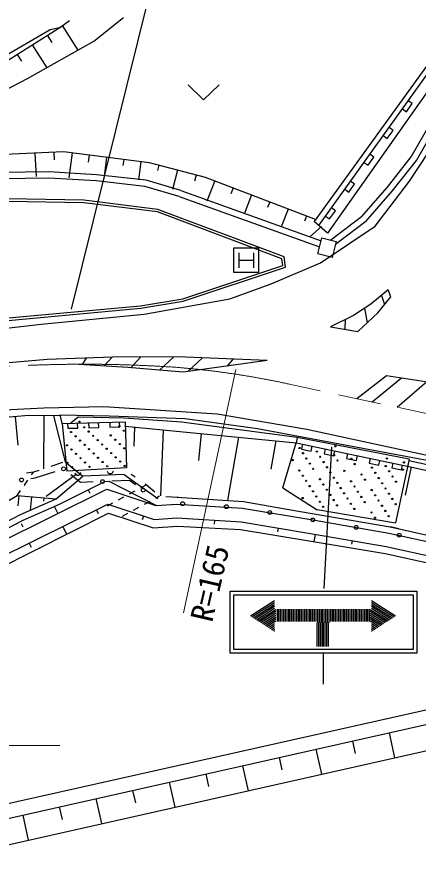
# Model space of a CAD drawing. Units: millimetres, scale not verified. Extents: x 40000 to 680000, y 20000 to 380000.
# Drawn here: x 144796 to 177284, y 240796 to 309269 of the extents above; entities that cross this region are included whole.
import ezdxf
from ezdxf.enums import TextEntityAlignment as Align

# ---------------------------------------------------------------- set-up
doc = ezdxf.new("R2010")
doc.units = ezdxf.units.MM
doc.header["$LTSCALE"] = 1000
doc.linetypes.add('CHAIN', pattern=[18.5, 12, -1.5, 3.5, -1.5])
for name, color, linetype, lineweight in [('M-BGD', 7, 'Continuous', 25), ('M-BGD-EXST', 7, 'Continuous', 25), ('M-BMK', 2, 'CHAIN', 13), ('M-STR-HTXT', 7, 'Continuous', 13), ('M-STR-STRC', 7, 'Continuous', 25)]:
    doc.layers.add(name, color=color, linetype=linetype, lineweight=lineweight)
doc.styles.add('ＭＳ ゴシック', font='')
doc.styles.get('ＭＳ ゴシック').set_extended_font_data('MS Gothic')

msp = doc.modelspace()

# ---------------------------------------------------------------- linework, layer by layer
at = {"layer": 'M-BGD'}
for p, q in [((149060, 308954), (148364, 308448)), ((151028, 307290), (153429, 309232)), ((148364, 308448), (141787, 304289)), ((143246, 305779), (147477, 308242)), ((147477, 308242), (148364, 308448)), ((148454, 308565), (149738, 306563)), ((147242, 307787), (147614, 307207)), ((169250, 292376), (180143, 307586)), ((145665, 304266), (151028, 307290)), ((146029, 307010), (147225, 305146)), ((179419, 307299), (168879, 292703)), ((180758, 307109), (169961, 291749)), ((144817, 306233), (145163, 305694)), ((141503, 302145), (145665, 304266)), ((158653, 303754), (159913, 302545)), ((159913, 302545), (161173, 303754)), ((176345, 301591), (176815, 302247)), ((176815, 302247), (176487, 302482)), ((176018, 301826), (176345, 301591)), ((176733, 297920), (178465, 300979)), ((177153, 297637), (178906, 300734)), ((174789, 299419), (175259, 300074)), ((175259, 300074), (174931, 300309)), ((176599, 295969), (179256, 300035)), ((174462, 299653), (174789, 299419)), ((148559, 298339), (142415, 298059)), ((146255, 298234), (146342, 296329)), ((147791, 298304), (147819, 297696)), ((155535, 297440), (148559, 298339)), ((149257, 298249), (148998, 296242)), ((150652, 298069), (150579, 297507)), ((152047, 297890), (151823, 296149)), ((173233, 297246), (173703, 297901)), ((173703, 297901), (173375, 298136)), ((174794, 295480), (176733, 297920)), ((153442, 297710), (153380, 297228)), ((154837, 297530), (154648, 296057)), ((160070, 296271), (155535, 297440)), ((156291, 297245), (156180, 296814)), ((172905, 297481), (173233, 297246)), ((175183, 295159), (177153, 297637)), ((147382, 296709), (143540, 296664)), ((151245, 296487), (147382, 296709)), ((155253, 296037), (151245, 296487)), ((157802, 296856), (157400, 295295)), ((147371, 296205), (143546, 296160)), ((151202, 295984), (147371, 296205)), ((155152, 295541), (151202, 295984)), ((158084, 295193), (155253, 296037)), ((159314, 296466), (159184, 295961)), ((168984, 292848), (160070, 296271)), ((160813, 295986), (160178, 294334)), ((172147, 295729), (171819, 295963)), ((173801, 292324), (176599, 295969)), ((157927, 294714), (155152, 295541)), ((158084, 295193), (169432, 291135)), ((162298, 295415), (162114, 294935)), ((171349, 295308), (171677, 295073)), ((171677, 295073), (172147, 295729)), ((172711, 293061), (174794, 295480)), ((173057, 292691), (175183, 295159)), ((150225, 294421), (144071, 294527)), ((157927, 294714), (169306, 290645)), ((163784, 294845), (163188, 293294)), ((150210, 294219), (144075, 294326)), ((156168, 293467), (150210, 294219)), ((156217, 293664), (150225, 294421)), ((165270, 294274), (165097, 293824)), ((170591, 293556), (170263, 293791)), ((166252, 289681), (156168, 293467)), ((166435, 289828), (156217, 293664)), ((166755, 293704), (166198, 292253)), ((168241, 293133), (168080, 292713)), ((169793, 293135), (170121, 292900)), ((170121, 292900), (170591, 293556)), ((169961, 291749), (168879, 292703)), ((172711, 293061), (170208, 291180)), ((173057, 292691), (170587, 290834)), ((169472, 292298), (168519, 291451)), ((169377, 289349), (173801, 292324)), ((169161, 290083), (169490, 291364)), ((169490, 291364), (170647, 291067)), ((170647, 291067), (170317, 289786)), ((166327, 289138), (166252, 289681)), ((166549, 289000), (166435, 289828)), ((170317, 289786), (169161, 290083)), ((158223, 286427), (166327, 289138)), ((158271, 286230), (166549, 289000)), ((165373, 287635), (169377, 289349)), ((162028, 286434), (165373, 287635)), ((174855, 287157), (173447, 285985)), ((175087, 286603), (174855, 287157)), ((154804, 285874), (158223, 286427)), ((154830, 285674), (158271, 286230)), ((155103, 285194), (162028, 286434)), ((174036, 285299), (175087, 286603)), ((174320, 286712), (174575, 285968)), ((139368, 284444), (154804, 285874)), ((139390, 284244), (154830, 285674)), ((173447, 285985), (172041, 285085)), ((172955, 285670), (173162, 284490)), ((146769, 284363), (155103, 285194)), ((172041, 285085), (170192, 284152)), ((172404, 283789), (174036, 285299)), ((129942, 282549), (146769, 284363)), ((171377, 284750), (171340, 283964)), ((170192, 284152), (172404, 283789)), ((147243, 281501), (141100, 280967)), ((152564, 281700), (147243, 281501)), ((150399, 281619), (150047, 281087)), ((152507, 281700), (151832, 280977)), ((157811, 281720), (152564, 281700)), ((154804, 281708), (154034, 280836)), ((157507, 281719), (156355, 280651)), ((165068, 281425), (157811, 281720)), ((165068, 281425), (158268, 280499)), ((159825, 281638), (158643, 280550)), ((162291, 281538), (161832, 280984)), ((153786, 280856), (149375, 281129)), ((158268, 280499), (153786, 280856)), ((172324, 278343), (174735, 280208)), ((174735, 280208), (177878, 279742)), ((173561, 278077), (175952, 280028)), ((175582, 277643), (178005, 279723)), ((146981, 277584), (142272, 277334)), ((151844, 277681), (146981, 277584)), ((156431, 277380), (151844, 277681)), ((161019, 277080), (156431, 277380)), ((145767, 276977), (138236, 276330)), ((144667, 276882), (144866, 274565)), ((148309, 276950), (145767, 276977)), ((146988, 276965), (146944, 272647)), ((147751, 276956), (148692, 273227)), ((148451, 276334), (148293, 277023)), ((148293, 277023), (152276, 276946)), ((149766, 276855), (149173, 276352)), ((153487, 276772), (149766, 276855)), ((152276, 276946), (158423, 276725)), ((158135, 276448), (153487, 276772)), ((158423, 276725), (164277, 275919)), ((168269, 275834), (161019, 277080)), ((148451, 276334), (153566, 276460)), ((148451, 276334), (148839, 272457)), ((148900, 276345), (148910, 275942)), ((148910, 275942), (149716, 275962)), ((149716, 275962), (149706, 276365)), ((150605, 276387), (150615, 275984)), ((150615, 275984), (151421, 276004)), ((151421, 276004), (151411, 276407)), ((152310, 276429), (152320, 276026)), ((152320, 276026), (153126, 276046)), ((153126, 276046), (153116, 276449)), ((153566, 276460), (153659, 272744)), ((153574, 276122), (167412, 274763)), ((154328, 276048), (154259, 274492)), ((167498, 275196), (158135, 276448)), ((156653, 275820), (156413, 270457)), ((159724, 275518), (159511, 273343)), ((164277, 275919), (179651, 273039)), ((186155, 271973), (168269, 275834)), ((162736, 275222), (161852, 270085)), ((165762, 274925), (165365, 272625)), ((166326, 271110), (167412, 274763)), ((167498, 275196), (167412, 274763)), ((167412, 274763), (176534, 272852)), ((176568, 273441), (167498, 275196)), ((167930, 274655), (167847, 274260)), ((167847, 274260), (168636, 274095)), ((168636, 274095), (168719, 274489)), ((169754, 274272), (169672, 273878)), ((170461, 273713), (170543, 274107)), ((171579, 273890), (171496, 273496)), ((148692, 273227), (150129, 272057)), ((169672, 273878), (170461, 273713)), ((171496, 273496), (172285, 273330)), ((172285, 273330), (172368, 273725)), ((173403, 273508), (173320, 273114)), ((174110, 272948), (174192, 273343)), ((176568, 273441), (175466, 268283)), ((188960, 270618), (176538, 273302)), ((146571, 272524), (146140, 272381)), ((148494, 273162), (147532, 272842)), ((153659, 272744), (148839, 272457)), ((173320, 273114), (174110, 272948)), ((175227, 273126), (175145, 272732)), ((175145, 272732), (175934, 272566)), ((175934, 272566), (176017, 272961)), ((176733, 272808), (176240, 270525)), ((176534, 272852), (195538, 268565)), ((146140, 272381), (145584, 272312)), ((146248, 271888), (145921, 271847)), ((145982, 272157), (145987, 272166)), ((145987, 272166), (146140, 272381)), ((147860, 272424), (146248, 271888)), ((149611, 272226), (147163, 270423)), ((147975, 270217), (150129, 272057)), ((149948, 271546), (149171, 272177)), ((149480, 272338), (149503, 272279)), ((149503, 272279), (149536, 272230)), ((149536, 272230), (149588, 272182)), ((149588, 272182), (149640, 272155)), ((149640, 272155), (149702, 272138)), ((149702, 272138), (149782, 272142)), ((149782, 272142), (149842, 272165)), ((149842, 272165), (149891, 272198)), ((149891, 272198), (149938, 272250)), ((149938, 272250), (149966, 272302)), ((149966, 272302), (149983, 272364)), ((153479, 272208), (150129, 272057)), ((152114, 272470), (152138, 272411)), ((152138, 272411), (152170, 272362)), ((152170, 272362), (152223, 272314)), ((152223, 272314), (152275, 272287)), ((152275, 272287), (152336, 272270)), ((152336, 272270), (152417, 272274)), ((152417, 272274), (152476, 272297)), ((152476, 272297), (152525, 272330)), ((152525, 272330), (152573, 272382)), ((152573, 272382), (152601, 272434)), ((152601, 272434), (152618, 272496)), ((153479, 272208), (156198, 270243)), ((154054, 272234), (154365, 272015)), ((145391, 271321), (145397, 271330)), ((145397, 271330), (145689, 271743)), ((148246, 269782), (151915, 271633)), ((150973, 271592), (149948, 271546)), ((151915, 271633), (152227, 271647)), ((152227, 271647), (156053, 269723)), ((153905, 271724), (152492, 271661)), ((154406, 271371), (153905, 271724)), ((154822, 271129), (155268, 271369)), ((155195, 271431), (155276, 271374)), ((155276, 271374), (155974, 270785)), ((137186, 263609), (152084, 271010)), ((140819, 268154), (144807, 270493)), ((144807, 270493), (145099, 270907)), ((144807, 270493), (147975, 270217)), ((144954, 270481), (144882, 269657)), ((150561, 270952), (150702, 270672)), ((152084, 271010), (156049, 269675)), ((153921, 270643), (154367, 270884)), ((166326, 271110), (169114, 269331)), ((137615, 262577), (152167, 269806)), ((145080, 268968), (147975, 270217)), ((145299, 268511), (148246, 269782)), ((145964, 270392), (145869, 269309)), ((146973, 270304), (146949, 270034)), ((152119, 269671), (152566, 269911)), ((152167, 269806), (155905, 268547)), ((153020, 270157), (153466, 270397)), ((155135, 269801), (155580, 270042)), ((156035, 270289), (156356, 270462)), ((156049, 269675), (157751, 269798)), ((156868, 270427), (157879, 270358)), ((157743, 270367), (163136, 269998)), ((157751, 269798), (163074, 269482)), ((163136, 269998), (167587, 269231)), ((147845, 269585), (148119, 269040)), ((151230, 269341), (151385, 269028)), ((154234, 269314), (154680, 269555)), ((163074, 269482), (168916, 268488)), ((167587, 269231), (175024, 267951)), ((167587, 269231), (175024, 267950)), ((175460, 268254), (169114, 269331)), ((136776, 264582), (145080, 268968)), ((136981, 264117), (145299, 268511)), ((137862, 261852), (152222, 269058)), ((152222, 269058), (155826, 267870)), ((153334, 268827), (153780, 269068)), ((155048, 268835), (154940, 268516)), ((155905, 268547), (157758, 268681)), ((157758, 268681), (162947, 268373)), ((160793, 268501), (160774, 268178)), ((168916, 268488), (174926, 267453)), ((145129, 268218), (145263, 267953)), ((148507, 267988), (148822, 267352)), ((155826, 267870), (157791, 268013)), ((157791, 268013), (162913, 267742)), ((162913, 267742), (168628, 266789)), ((162947, 268373), (168728, 267389)), ((165944, 267860), (165892, 267557)), ((175024, 267951), (189569, 264714)), ((175719, 267796), (175024, 267950)), ((168728, 267389), (174710, 266359)), ((168941, 267347), (168840, 266756)), ((174926, 267453), (179742, 266382)), ((145784, 266635), (145944, 266312)), ((168628, 266789), (174616, 265795)), ((171938, 266834), (171888, 266545)), ((174710, 266359), (179225, 265355)), ((174616, 265795), (178654, 264918)), ((104928, 236756), (179919, 253596)), ((103729, 235282), (181316, 252705)), ((102932, 232971), (182614, 250865)), ((174929, 251271), (175384, 249242)), ((168995, 249938), (169451, 247909)), ((171962, 250605), (172190, 249590)), ((166029, 249272), (166257, 248258)), ((163062, 248606), (163518, 246577)), ((160096, 247940), (160323, 246925)), ((157129, 247274), (157585, 245244)), ((154162, 246607), (154390, 245593)), ((151196, 245941), (151651, 243912)), ((148229, 245275), (148457, 244260)), ((145262, 244609), (145718, 242580))]:
    msp.add_line(p, q, dxfattribs=at)
for centre, radius in [((149869, 276476), 50.4), ((150241, 276022), 50.4), ((153091, 276092), 50.4), ((149181, 275639), 50.4), ((149546, 275292), 50.4), ((150606, 275674), 50.4), ((150971, 275327), 50.4), ((152396, 275362), 50.4), ((153456, 275745), 50.4), ((148851, 274562), 50.4), ((149911, 274944), 50.4), ((150276, 274597), 50.4), ((151336, 274979), 50.4), ((151701, 274632), 50.4), ((152761, 275014), 50.4), ((153126, 274667), 50.4), ((149216, 274214), 50.4), ((149581, 273867), 50.4), ((150641, 274249), 50.4), ((151006, 273902), 50.4), ((152066, 274284), 50.4), ((152431, 273937), 50.4), ((153491, 274319), 50.4), ((167688, 274341), 50.4), ((167964, 273919), 50.4), ((169083, 274049), 50.4), ((170589, 274484), 50.4), ((149946, 273519), 50.4), ((150311, 273172), 50.4), ((151371, 273554), 50.4), ((151736, 273207), 50.4), ((152796, 273589), 50.4), ((153161, 273242), 50.4), ((167120, 273368), 50.4), ((168240, 273498), 50.4), ((169359, 273627), 50.4), ((169635, 273205), 50.4), ((170478, 273757), 50.4), ((170754, 273335), 50.4), ((171874, 273465), 50.4), ((174752, 273503), 50.4), ((176139, 273176), 50.4), ((148579, 272657), 152), ((148886, 273137), 50.4), ((149251, 272789), 50.4), ((150676, 272824), 50.4), ((152101, 272859), 50.4), ((153526, 272894), 50.4), ((167672, 272524), 50.4), ((168515, 273076), 50.4), ((168791, 272654), 50.4), ((169910, 272783), 50.4), ((171306, 272491), 50.4), ((172150, 273043), 50.4), ((173545, 272751), 50.4), ((174664, 272880), 50.4), ((176059, 272588), 50.4), ((145166, 271755), 152), ((167947, 272102), 50.4), ((169343, 271810), 50.4), ((170186, 272362), 50.4), ((170462, 271940), 50.4), ((172701, 272199), 50.4), ((173821, 272329), 50.4), ((174096, 271907), 50.4), ((174940, 272458), 50.4), ((175216, 272036), 50.4), ((151732, 271626), 152), ((168223, 271680), 50.4), ((168499, 271259), 50.4), ((169618, 271388), 50.4), ((170738, 271518), 50.4), ((171857, 271647), 50.4), ((172133, 271226), 50.4), ((172977, 271777), 50.4), ((174372, 271485), 50.4), ((175491, 271615), 50.4), ((155023, 270927), 152), ((168775, 270837), 50.4), ((169894, 270966), 50.4), ((170170, 270544), 50.4), ((171014, 271096), 50.4), ((171289, 270674), 50.4), ((172409, 270804), 50.4), ((173528, 270933), 50.4), ((173804, 270511), 50.4), ((174648, 271063), 50.4), ((174924, 270641), 50.4), ((158217, 269831), 152), ((167931, 270285), 50.4), ((169050, 270415), 50.4), ((169326, 269993), 50.4), ((170446, 270123), 50.4), ((171565, 270252), 50.4), ((171841, 269830), 50.4), ((172685, 270382), 50.4), ((172960, 269960), 50.4), ((174080, 270090), 50.4), ((175199, 270219), 50.4), ((175475, 269797), 50.4), ((161757, 269589), 152), ((165270, 269121), 152), ((169602, 269571), 50.4), ((170721, 269701), 50.4), ((172117, 269408), 50.4), ((173512, 269116), 50.4), ((174356, 269668), 50.4), ((174631, 269246), 50.4), ((168767, 268518), 152), ((173788, 268694), 50.4), ((174907, 268824), 50.4), ((172263, 267916), 152), ((175752, 267274), 152)]:
    msp.add_circle(centre, radius, dxfattribs=at)
at = {"layer": 'M-BGD-EXST'}
for p, q in [((162366, 288551), (162366, 290551)), ((162366, 290551), (164366, 290551)), ((164366, 290551), (164366, 288551)), ((162766, 290151), (162766, 288951)), ((163966, 290151), (163966, 288951)), ((162766, 289551), (163966, 289551)), ((164366, 288551), (162366, 288551))]:
    msp.add_line(p, q, dxfattribs=at)
at = {"layer": 'M-BMK'}
msp.add_line((223625, 267320), (166974, 279493), dxfattribs=at)
for centre, radius, start, end in [((150249, 171249), 109883, 86.11523, 97.14136), ((152254, 212755), 68342, 77.5618, 85.43468)]:
    msp.add_arc(centre, radius, start, end, dxfattribs=at)
at = {"layer": 'M-STR-HTXT'}
for p, q in [((158286, 260987), (162521, 280697)), ((160793, 268501), (160774, 268178)), ((148284, 250243), (121874, 250243))]:
    msp.add_line(p, q, dxfattribs=at)
at = {"layer": 'M-STR-STRC'}
for p, q in [((149215, 285582), (158200, 321857)), ((169690, 262955), (170311, 274445)), ((162058, 257718), (162058, 262758)), ((162058, 262758), (177178, 262758)), ((162361, 258021), (162361, 262456)), ((162361, 262456), (176876, 262456)), ((176876, 262456), (176876, 258021)), ((177178, 262758), (177178, 257718)), ((163709, 260748), (165655, 261986)), ((163830, 260669), (165655, 261830)), ((163951, 260591), (165655, 261675)), ((173517, 261986), (175462, 260748)), ((173517, 261830), (175341, 260669)), ((173517, 261675), (175221, 260591)), ((164072, 260512), (165655, 261520)), ((164192, 260434), (165655, 261364)), ((164313, 260355), (165755, 261273)), ((164434, 260277), (165755, 261118)), ((164555, 260198), (165755, 260962)), ((165886, 260290), (165886, 261298)), ((166017, 260290), (166017, 261298)), ((166148, 260290), (166148, 261298)), ((166280, 260290), (166280, 261298)), ((166411, 260290), (166411, 261298)), ((166542, 260290), (166542, 261298)), ((166673, 260290), (166673, 261298)), ((166804, 260290), (166804, 261298)), ((166935, 260290), (166935, 261298)), ((167066, 260290), (167066, 261298)), ((167197, 260290), (167197, 261298)), ((167328, 260290), (167328, 261298)), ((167459, 260290), (167459, 261298)), ((167590, 260290), (167590, 261298)), ((167721, 260290), (167721, 261298)), ((167852, 260290), (167852, 261298)), ((167983, 260290), (167983, 261298)), ((168114, 260290), (168114, 261298)), ((168245, 260290), (168245, 261298)), ((168376, 260290), (168376, 261298)), ((168507, 260290), (168507, 261298)), ((168638, 260290), (168638, 261298)), ((168769, 260290), (168769, 261298)), ((168900, 260290), (168900, 261298)), ((169031, 260290), (169031, 261298)), ((169162, 260189), (169162, 261298)), ((169293, 260189), (169293, 261298)), ((169424, 260189), (169424, 261298)), ((169556, 260189), (169556, 261298)), ((169687, 260189), (169687, 261298)), ((169818, 260189), (169818, 261298)), ((169949, 260189), (169949, 261298)), ((170080, 260189), (170080, 261298)), ((170211, 260290), (170211, 261298)), ((170342, 260290), (170342, 261298)), ((170473, 260290), (170473, 261298)), ((170604, 260290), (170604, 261298)), ((170735, 260290), (170735, 261298)), ((170866, 260290), (170866, 261298)), ((170997, 260290), (170997, 261298)), ((171128, 260290), (171128, 261298)), ((171259, 260290), (171259, 261298)), ((171390, 260290), (171390, 261298)), ((171521, 260290), (171521, 261298)), ((171652, 260290), (171652, 261298)), ((171783, 260290), (171783, 261298)), ((171914, 260290), (171914, 261298)), ((172045, 260290), (172045, 261298)), ((172176, 260290), (172176, 261298)), ((172307, 260290), (172307, 261298)), ((172438, 260290), (172438, 261298)), ((172569, 260290), (172569, 261298)), ((172700, 260290), (172700, 261298)), ((172832, 260290), (172832, 261298)), ((172963, 260290), (172963, 261298)), ((173094, 260290), (173094, 261298)), ((173225, 260290), (173225, 261298)), ((173356, 260290), (173356, 261298)), ((173416, 261273), (174858, 260355)), ((173416, 261118), (174738, 260277)), ((173416, 260962), (174617, 260198)), ((173517, 261520), (175100, 260512)), ((173517, 261364), (174979, 260434)), ((164675, 260120), (165755, 260807)), ((164796, 260041), (165755, 260652)), ((164917, 259963), (165755, 260496)), ((165038, 259884), (165655, 260277)), ((165675, 260290), (165755, 260341)), ((173416, 260807), (174496, 260120)), ((173416, 260652), (174375, 260041)), ((173416, 260496), (174255, 259963)), ((173416, 260341), (173497, 260290)), ((173517, 260277), (174134, 259884)), ((165158, 259806), (165655, 260122)), ((165279, 259727), (165655, 259966)), ((165400, 259649), (165655, 259811)), ((165521, 259570), (165655, 259656)), ((169112, 258274), (169112, 260189)), ((169243, 258274), (169243, 260189)), ((169374, 258274), (169374, 260189)), ((169505, 258274), (169505, 260189)), ((169636, 258274), (169636, 260189)), ((169767, 258274), (169767, 260189)), ((169898, 258274), (169898, 260189)), ((170029, 258274), (170029, 260189)), ((173517, 260122), (174013, 259806)), ((173517, 259966), (173892, 259727)), ((173517, 259811), (173772, 259649)), ((173517, 259656), (173651, 259570)), ((165641, 259492), (165655, 259500)), ((173517, 259500), (173530, 259492)), ((177178, 257718), (162058, 257718)), ((176876, 258021), (162361, 258021)), ((169618, 255198), (169618, 257718))]:
    msp.add_line(p, q, dxfattribs=at)

# ---------------------------------------------------------------- texts
at = {"layer": 'M-STR-HTXT', "style": 'ＭＳ ゴシック'}
msp.add_text('R=165', height=1833, rotation=77, dxfattribs=at).set_placement((161142, 260025), align=Align.BOTTOM_LEFT)

doc.saveas('drawing.dxf')
